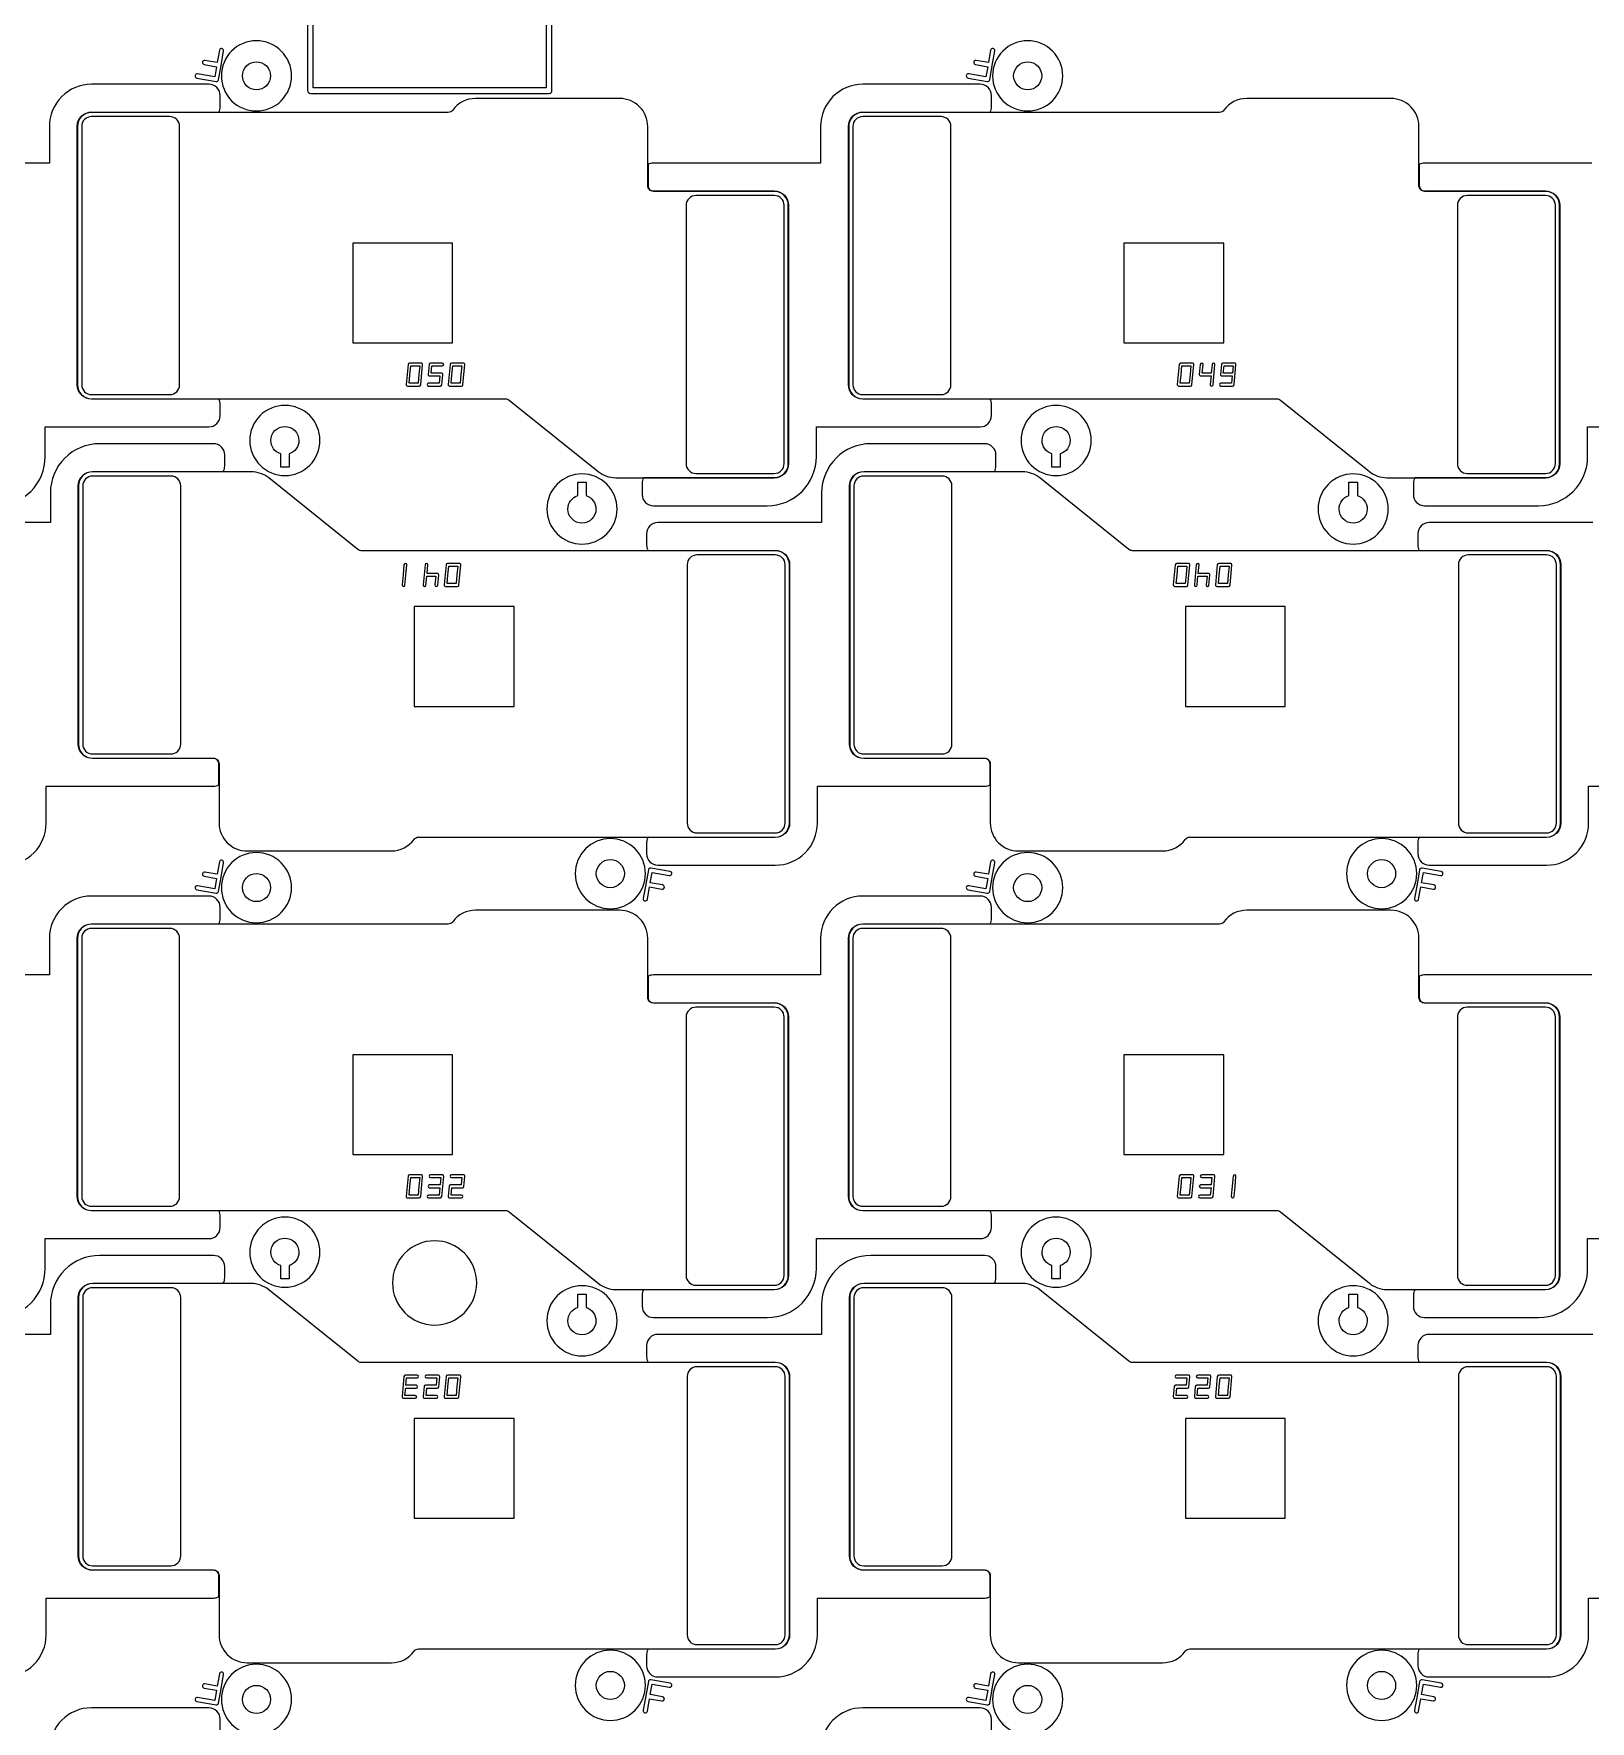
# Model space of a CAD drawing. Extents: x 2541 to 3941, y 2348 to 3338.
# Drawn here: x 3548.7 to 3604.2, y 2758.2 to 2818.3 of the extents above; entities that cross this region are included whole.
import ezdxf

# ---------------------------------------------------------------- set-up
doc = ezdxf.new("R2010")
doc.units = 0
doc.layers.get('0').update_dxf_attribs({"lineweight": 0})
doc.layers.add('barcodea-b_layer1', color=2, linetype='Continuous')
doc.layers.add('susa-b_layer0', color=1, linetype='Continuous')

msp = doc.modelspace()

# ---------------------------------------------------------------- linework, layer by layer
at = {"linetype": 'Continuous'}
for points in [[(3567.16854, 2816.24272), (3567.16854, 2824.74272, 0.414228), (3567.06854, 2824.84272), (3558.56854, 2824.84272, 0.414228), (3558.46854, 2824.74272), (3558.46854, 2816.24272, 0.414228), (3558.56854, 2816.14272), (3567.06854, 2816.14272, 0.414228)], [(3555.4733, 2817.65563, 1), (3555.32558, 2817.68168), (3555.24804, 2817.24194), (3554.8083, 2817.31948, 1), (3554.78226, 2817.17176), (3555.222, 2817.09422), (3555.15748, 2816.72834), (3554.54654, 2816.83606, 1), (3554.5205, 2816.68834), (3555.2053, 2816.56759, 0.414237), (3555.29218, 2816.62843), (3555.38268, 2817.14169), (3555.3828, 2817.14237)], [(3557.8951, 2816.76785, 0.414215), (3556.6451, 2818.01785, 0.414215), (3555.3951, 2816.76785, 0.414215), (3556.6451, 2815.51785, 0.414215)], [(3582.9433, 2817.65563, 1), (3582.79558, 2817.68168), (3582.71804, 2817.24194), (3582.2783, 2817.31948, 1), (3582.25226, 2817.17176), (3582.692, 2817.09422), (3582.62748, 2816.72834), (3582.01654, 2816.83606, 1), (3581.9905, 2816.68834), (3582.6753, 2816.56759, 0.414237), (3582.76218, 2816.62843), (3582.85268, 2817.14169), (3582.8528, 2817.14237)], [(3585.3651, 2816.76785, 0.414215), (3584.1151, 2818.01785, 0.414215), (3582.8651, 2816.76785, 0.414215), (3584.1151, 2815.51785, 0.414215)], [(3557.1451, 2816.76785, -0.414217), (3556.6451, 2816.26785, -0.414217), (3556.1451, 2816.76785, -0.414217), (3556.6451, 2817.26785, -0.414217)], [(3584.6151, 2816.76785, -0.414217), (3584.1151, 2816.26785, -0.414217), (3583.6151, 2816.76785, -0.414217), (3584.1151, 2817.26785, -0.414217)], [(3582.82437, 2804.66688), (3582.82437, 2805.06688, 0.124386), (3582.77636, 2805.25688), (3578.23948, 2805.25688, -0.414365), (3577.7296, 2805.76701), (3577.7296, 2814.96688, -0.414366), (3578.23948, 2815.47701), (3582.77636, 2815.47701, 0.124392), (3582.82437, 2815.66701), (3582.82437, 2816.06701, 0.414218), (3582.42437, 2816.46701), (3578.23948, 2816.46701, 0.414364), (3576.7396, 2814.96638), (3576.7396, 2813.65701), (3570.78249, 2813.65701, 0.124388), (3570.59249, 2813.60901), (3570.59249, 2812.85701, 0.414224), (3570.78249, 2812.66701), (3575.08947, 2812.66701, -0.414218), (3575.59959, 2812.15688), (3575.59959, 2802.957, -0.414217), (3575.08947, 2802.44688), (3570.4305, 2802.44688, 0.124388), (3570.38249, 2802.25688), (3570.38249, 2801.85688, 0.414218), (3570.78249, 2801.45688), (3574.83959, 2801.45688, 0.414215), (3576.58959, 2803.20688), (3576.58959, 2804.26688), (3582.42437, 2804.26688, 0.414218)], [(3575.58959, 2802.957), (3575.58959, 2812.15688, 0.414219), (3575.08947, 2812.65701), (3570.78249, 2812.65701, -0.414223), (3570.58249, 2812.85701), (3570.58249, 2814.96181, 0.414215), (3569.58249, 2815.9618), (3564.4456, 2815.9618, 0.24029), (3563.63596, 2815.5492, -0.240069), (3563.47453, 2815.46701), (3550.76948, 2815.46701, 0.414366), (3550.2696, 2814.96689), (3550.2696, 2805.76701, 0.414365), (3550.76948, 2805.26688), (3565.51901, 2805.26688, -0.170771), (3565.64422, 2805.22284), (3568.81516, 2802.6771, 0.170765), (3569.44127, 2802.45688), (3575.08947, 2802.45688, 0.414218)], [(3603.05959, 2802.957), (3603.05959, 2812.15688, 0.414219), (3602.55947, 2812.65701), (3598.25249, 2812.65701, -0.414223), (3598.05249, 2812.85701), (3598.05249, 2814.96181, 0.414215), (3597.05249, 2815.9618), (3591.9156, 2815.9618, 0.24029), (3591.10596, 2815.5492, -0.240069), (3590.94453, 2815.46701), (3578.23948, 2815.46701, 0.414366), (3577.7396, 2814.96689), (3577.7396, 2805.76701, 0.414365), (3578.23948, 2805.26688), (3592.98901, 2805.26688, -0.170771), (3593.11422, 2805.22284), (3596.28516, 2802.6771, 0.170765), (3596.91127, 2802.45688), (3602.55947, 2802.45688, 0.414218)], [(3562.56475, 2806.48429, 0.443552), (3562.5148, 2806.53906), (3562.09329, 2806.53906, 0.387555), (3562.04335, 2806.49383), (3561.97447, 2805.77478, 0.443552), (3562.02442, 2805.72001), (3562.44592, 2805.72001, 0.387555), (3562.49587, 2805.76524)], [(3563.28031, 2806.12477, 0.443552), (3563.23036, 2806.17953), (3562.8637, 2806.17953), (3562.88856, 2806.43906), (3563.26497, 2806.43906, 1), (3563.26497, 2806.53906), (3562.84329, 2806.53906, 0.387555), (3562.79335, 2806.49383), (3562.75891, 2806.1343, 0.443552), (3562.80886, 2806.07953), (3563.17552, 2806.07953), (3563.15066, 2805.82001), (3562.77425, 2805.82001, 1), (3562.77425, 2805.72001), (3563.19592, 2805.72001, 0.387555), (3563.24587, 2805.76524)], [(3564.06475, 2806.48429, 0.443552), (3564.0148, 2806.53906), (3563.59329, 2806.53906, 0.387555), (3563.54335, 2806.49383), (3563.47447, 2805.77478, 0.443552), (3563.52442, 2805.72001), (3563.94592, 2805.72001, 0.387555), (3563.99587, 2805.76524)], [(3590.03475, 2806.48429, 0.443552), (3589.9848, 2806.53906), (3589.56329, 2806.53906, 0.387555), (3589.51335, 2806.49383), (3589.44447, 2805.77478, 0.443552), (3589.49442, 2805.72001), (3589.91592, 2805.72001, 0.387555), (3589.96587, 2805.76524)], [(3590.78475, 2806.48429, 1), (3590.6852, 2806.49383), (3590.6551, 2806.17953), (3590.3337, 2806.17953), (3590.36289, 2806.48429, 1), (3590.26335, 2806.49383), (3590.22891, 2806.1343, 0.443552), (3590.27886, 2806.07953), (3590.64552, 2806.07953), (3590.61633, 2805.77478, 1), (3590.71587, 2805.76524)], [(3591.53475, 2806.48429, 0.443552), (3591.4848, 2806.53906), (3591.06329, 2806.53906, 0.387555), (3591.01335, 2806.49383), (3590.97891, 2806.1343, 0.443552), (3591.02886, 2806.07953), (3591.39552, 2806.07953), (3591.37066, 2805.82001), (3590.99425, 2805.82001, 1), (3590.99425, 2805.72001), (3591.41592, 2805.72001, 0.387555), (3591.46587, 2805.76524)], [(3558.90768, 2803.783, 0.414215), (3557.65768, 2805.033, 0.414215), (3556.40768, 2803.783, 0.414215), (3557.65768, 2802.533, 0.414215)], [(3586.37768, 2803.783, 0.414215), (3585.12768, 2805.033, 0.414215), (3583.87768, 2803.783, 0.414215), (3585.12768, 2802.533, 0.414215)], [(3558.15768, 2803.783, -0.327542), (3557.80768, 2803.30603), (3557.80768, 2802.83185), (3557.50768, 2802.83185), (3557.50768, 2803.30603, -0.327544), (3557.15768, 2803.783, -0.414217), (3557.65768, 2804.283, -0.414217)], [(3585.62768, 2803.783, -0.327542), (3585.27768, 2803.30603), (3585.27768, 2802.83185), (3584.97768, 2802.83185), (3584.97768, 2803.30603, -0.327544), (3584.62768, 2803.783, -0.414217), (3585.12768, 2804.283, -0.414217)], [(3582.98341, 2802.86688), (3582.98341, 2803.26688, 0.414218), (3582.58341, 2803.66688), (3578.5263, 2803.66688, 0.414215), (3576.7763, 2801.91688), (3576.7763, 2800.85688), (3570.94153, 2800.85688, 0.414218), (3570.54153, 2800.45688), (3570.54153, 2800.05688, 0.124388), (3570.58953, 2799.86688), (3575.12642, 2799.86688, -0.414365), (3575.63629, 2799.35675), (3575.63629, 2790.15688, -0.414366), (3575.12642, 2789.64675), (3570.58953, 2789.64675, 0.124388), (3570.54153, 2789.45675), (3570.54153, 2789.05675, 0.414218), (3570.94153, 2788.65675), (3575.12642, 2788.65675, 0.414364), (3576.62629, 2790.15738), (3576.62629, 2791.46675), (3582.58341, 2791.46675, 0.124386), (3582.77341, 2791.51475), (3582.77341, 2792.26675, 0.414224), (3582.58341, 2792.45675), (3578.27643, 2792.45675, -0.414218), (3577.7663, 2792.96688), (3577.7663, 2802.16676, -0.414217), (3578.27643, 2802.67688), (3582.9354, 2802.67688, 0.124392)], [(3575.62629, 2790.15687), (3575.62629, 2799.35675, 0.414365), (3575.12642, 2799.85688), (3560.37689, 2799.85688, -0.170771), (3560.25168, 2799.90092), (3557.08074, 2802.44666, 0.170765), (3556.45463, 2802.66688), (3550.80643, 2802.66688, 0.414218), (3550.3063, 2802.16676), (3550.3063, 2792.96688, 0.414219), (3550.80643, 2792.46675), (3555.11341, 2792.46675, -0.414223), (3555.31341, 2792.26675), (3555.31341, 2790.16195, 0.414215), (3556.3134, 2789.16196), (3561.4503, 2789.16196, 0.24029), (3562.25994, 2789.57456, -0.240069), (3562.42137, 2789.65675), (3575.12642, 2789.65675, 0.414366)], [(3569.48822, 2801.34076, 0.414215), (3568.23822, 2802.59076, 0.414215), (3566.98822, 2801.34076, 0.414215), (3568.23822, 2800.09076, 0.414215)], [(3603.09629, 2790.15687), (3603.09629, 2799.35675, 0.414365), (3602.59642, 2799.85688), (3587.84689, 2799.85688, -0.170771), (3587.72168, 2799.90092), (3584.55074, 2802.44666, 0.170765), (3583.92463, 2802.66688), (3578.27643, 2802.66688, 0.414218), (3577.7763, 2802.16676), (3577.7763, 2792.96688, 0.414219), (3578.27643, 2792.46675), (3582.58341, 2792.46675, -0.414223), (3582.78341, 2792.26675), (3582.78341, 2790.16195, 0.414215), (3583.7834, 2789.16196), (3588.9203, 2789.16196, 0.24029), (3589.72994, 2789.57456, -0.240069), (3589.89137, 2789.65675), (3602.59642, 2789.65675, 0.414366)], [(3596.95822, 2801.34076, 0.414215), (3595.70822, 2802.59076, 0.414215), (3594.45822, 2801.34076, 0.414215), (3595.70822, 2800.09076, 0.414215)], [(3568.73822, 2801.34076, -0.414217), (3568.23822, 2800.84076, -0.414217), (3567.73822, 2801.34076, -0.327542), (3568.08822, 2801.81773), (3568.08822, 2802.29191), (3568.38822, 2802.29191), (3568.38822, 2801.81773, -0.327544)], [(3596.20822, 2801.34076, -0.414217), (3595.70822, 2800.84076, -0.414217), (3595.20822, 2801.34076, -0.327542), (3595.55822, 2801.81773), (3595.55822, 2802.29191), (3595.85822, 2802.29191), (3595.85822, 2801.81773, -0.327544)], [(3561.99957, 2799.34898, 1), (3561.90003, 2799.35852), (3561.86559, 2798.99899), (3561.83115, 2798.63947, 1), (3561.9307, 2798.62993), (3561.96513, 2798.98946)], [(3563.13699, 2798.98946, 0.443552), (3563.08704, 2799.04423), (3562.72038, 2799.04423), (3562.74957, 2799.34898, 1), (3562.65003, 2799.35852), (3562.58115, 2798.63947, 1), (3562.6807, 2798.62993), (3562.7108, 2798.94423), (3563.0322, 2798.94423), (3563.00301, 2798.63947, 1), (3563.10255, 2798.62993)], [(3563.92142, 2799.34898, 0.443552), (3563.87148, 2799.40375), (3563.44997, 2799.40375, 0.387555), (3563.40003, 2799.35852), (3563.33115, 2798.63947, 0.443552), (3563.3811, 2798.5847), (3563.8026, 2798.5847, 0.387555), (3563.85255, 2798.62993)], [(3589.89142, 2799.34898, 0.443552), (3589.84148, 2799.40375), (3589.41997, 2799.40375, 0.387555), (3589.37003, 2799.35852), (3589.30115, 2798.63947, 0.443552), (3589.3511, 2798.5847), (3589.7726, 2798.5847, 0.387555), (3589.82255, 2798.62993)], [(3590.60699, 2798.98946, 0.443552), (3590.55704, 2799.04423), (3590.19038, 2799.04423), (3590.21957, 2799.34898, 1), (3590.12003, 2799.35852), (3590.05115, 2798.63947, 1), (3590.1507, 2798.62993), (3590.1808, 2798.94423), (3590.5022, 2798.94423), (3590.47301, 2798.63947, 1), (3590.57255, 2798.62993)], [(3591.39142, 2799.34898, 0.443552), (3591.34148, 2799.40375), (3590.91997, 2799.40375, 0.387555), (3590.87003, 2799.35852), (3590.80115, 2798.63947, 0.443552), (3590.8511, 2798.5847), (3591.2726, 2798.5847, 0.387555), (3591.32255, 2798.62993)], [(3570.5008, 2788.35591, 0.414215), (3569.2508, 2789.60591, 0.414215), (3568.0008, 2788.35591, 0.414215), (3569.2508, 2787.10591, 0.414215)], [(3597.9708, 2788.35591, 0.414215), (3596.7208, 2789.60591, 0.414215), (3595.4708, 2788.35591, 0.414215), (3596.7208, 2787.10591, 0.414215)], [(3555.4733, 2788.74563, 1), (3555.32558, 2788.77168), (3555.24804, 2788.33194), (3554.8083, 2788.40948, 1), (3554.78226, 2788.26176), (3555.222, 2788.18422), (3555.15748, 2787.81834), (3554.54654, 2787.92606, 1), (3554.5205, 2787.77834), (3555.2053, 2787.65759, 0.414237), (3555.29218, 2787.71843), (3555.38268, 2788.23169), (3555.3828, 2788.23237)], [(3557.8951, 2787.85785, 0.414215), (3556.6451, 2789.10785, 0.414215), (3555.3951, 2787.85785, 0.414215), (3556.6451, 2786.60785, 0.414215)], [(3569.7508, 2788.35591, -0.414217), (3569.2508, 2787.85591, -0.414217), (3568.7508, 2788.35591, -0.414217), (3569.2508, 2788.85591, -0.414217)], [(3582.9433, 2788.74563, 1), (3582.79558, 2788.77168), (3582.71804, 2788.33194), (3582.2783, 2788.40948, 1), (3582.25226, 2788.26176), (3582.692, 2788.18422), (3582.62748, 2787.81834), (3582.01654, 2787.92606, 1), (3581.9905, 2787.77834), (3582.6753, 2787.65759, 0.414237), (3582.76218, 2787.71843), (3582.85268, 2788.23169), (3582.8528, 2788.23237)], [(3585.3651, 2787.85785, 0.414215), (3584.1151, 2789.10785, 0.414215), (3582.8651, 2787.85785, 0.414215), (3584.1151, 2786.60785, 0.414215)], [(3597.2208, 2788.35591, -0.414217), (3596.7208, 2787.85591, -0.414217), (3596.2208, 2788.35591, -0.414217), (3596.7208, 2788.85591, -0.414217)], [(3557.1451, 2787.85785, -0.414217), (3556.6451, 2787.35785, -0.414217), (3556.1451, 2787.85785, -0.414217), (3556.6451, 2788.35785, -0.414217)], [(3571.3754, 2788.43542), (3570.6906, 2788.55617, 0.414237), (3570.60372, 2788.49533), (3570.51322, 2787.98207), (3570.5131, 2787.98139), (3570.4226, 2787.46813, 1), (3570.57032, 2787.44208), (3570.64785, 2787.88182), (3571.08759, 2787.80428, 1), (3571.11364, 2787.952), (3570.6739, 2788.02954), (3570.73842, 2788.39542), (3571.34936, 2788.2877, 1)], [(3584.6151, 2787.85785, -0.414217), (3584.1151, 2787.35785, -0.414217), (3583.6151, 2787.85785, -0.414217), (3584.1151, 2788.35785, -0.414217)], [(3598.8454, 2788.43542), (3598.1606, 2788.55617, 0.414237), (3598.07372, 2788.49533), (3597.98322, 2787.98207), (3597.9831, 2787.98139), (3597.8926, 2787.46813, 1), (3598.04032, 2787.44208), (3598.11785, 2787.88182), (3598.55759, 2787.80428, 1), (3598.58364, 2787.952), (3598.1439, 2788.02954), (3598.20842, 2788.39542), (3598.81936, 2788.2877, 1)], [(3582.82437, 2775.75688), (3582.82437, 2776.15688, 0.124386), (3582.77636, 2776.34688), (3578.23948, 2776.34688, -0.414365), (3577.7296, 2776.85701), (3577.7296, 2786.05688, -0.414366), (3578.23948, 2786.56701), (3582.77636, 2786.56701, 0.124392), (3582.82437, 2786.75701), (3582.82437, 2787.15701, 0.414218), (3582.42437, 2787.55701), (3578.23948, 2787.55701, 0.414364), (3576.7396, 2786.05638), (3576.7396, 2784.74701), (3570.78249, 2784.74701, 0.124388), (3570.59249, 2784.69901), (3570.59249, 2783.94701, 0.414224), (3570.78249, 2783.75701), (3575.08947, 2783.75701, -0.414218), (3575.59959, 2783.24688), (3575.59959, 2774.047, -0.414217), (3575.08947, 2773.53688), (3570.4305, 2773.53688, 0.124388), (3570.38249, 2773.34688), (3570.38249, 2772.94688, 0.414218), (3570.78249, 2772.54688), (3574.83959, 2772.54688, 0.414215), (3576.58959, 2774.29688), (3576.58959, 2775.35688), (3582.42437, 2775.35688, 0.414218)], [(3575.58959, 2774.047), (3575.58959, 2783.24688, 0.414219), (3575.08947, 2783.74701), (3570.78249, 2783.74701, -0.414223), (3570.58249, 2783.94701), (3570.58249, 2786.05181, 0.414215), (3569.58249, 2787.0518), (3564.4456, 2787.0518, 0.24029), (3563.63596, 2786.6392, -0.240069), (3563.47453, 2786.55701), (3550.76948, 2786.55701, 0.414366), (3550.2696, 2786.05689), (3550.2696, 2776.85701, 0.414365), (3550.76948, 2776.35688), (3565.51901, 2776.35688, -0.170771), (3565.64422, 2776.31284), (3568.81516, 2773.7671, 0.170765), (3569.44127, 2773.54688), (3575.08947, 2773.54688, 0.414218)], [(3603.05959, 2774.047), (3603.05959, 2783.24688, 0.414219), (3602.55947, 2783.74701), (3598.25249, 2783.74701, -0.414223), (3598.05249, 2783.94701), (3598.05249, 2786.05181, 0.414215), (3597.05249, 2787.0518), (3591.9156, 2787.0518, 0.24029), (3591.10596, 2786.6392, -0.240069), (3590.94453, 2786.55701), (3578.23948, 2786.55701, 0.414366), (3577.7396, 2786.05689), (3577.7396, 2776.85701, 0.414365), (3578.23948, 2776.35688), (3592.98901, 2776.35688, -0.170771), (3593.11422, 2776.31284), (3596.28516, 2773.7671, 0.170765), (3596.91127, 2773.54688), (3602.55947, 2773.54688, 0.414218)], [(3562.56475, 2777.57429, 0.443552), (3562.5148, 2777.62906), (3562.09329, 2777.62906, 0.387555), (3562.04335, 2777.58383), (3561.97447, 2776.86478, 0.443552), (3562.02442, 2776.81001), (3562.44592, 2776.81001, 0.387555), (3562.49587, 2776.85524)], [(3563.31475, 2777.57429, 0.443552), (3563.2648, 2777.62906), (3562.84312, 2777.62906, 1), (3562.84312, 2777.52906), (3563.20996, 2777.52906), (3563.1851, 2777.26953), (3562.80868, 2777.26953, 1), (3562.80868, 2777.16953), (3563.17552, 2777.16953), (3563.15066, 2776.91001), (3562.77425, 2776.91001, 1), (3562.77425, 2776.81001), (3563.19592, 2776.81001, 0.387555), (3563.24587, 2776.85524)], [(3564.06475, 2777.57429, 0.443552), (3564.0148, 2777.62906), (3563.59312, 2777.62906, 1), (3563.59312, 2777.52906), (3563.95996, 2777.52906), (3563.9351, 2777.26953), (3563.55886, 2777.26953, 0.387555), (3563.50891, 2777.2243), (3563.47447, 2776.86478, 0.443552), (3563.52442, 2776.81001), (3563.9461, 2776.81001, 1), (3563.9461, 2776.91001), (3563.57926, 2776.91001), (3563.60412, 2777.16953), (3563.98036, 2777.16953, 0.387555), (3564.03031, 2777.21477)], [(3590.03475, 2777.57429, 0.443552), (3589.9848, 2777.62906), (3589.56329, 2777.62906, 0.387555), (3589.51335, 2777.58383), (3589.44447, 2776.86478, 0.443552), (3589.49442, 2776.81001), (3589.91592, 2776.81001, 0.387555), (3589.96587, 2776.85524)], [(3590.78475, 2777.57429, 0.443552), (3590.7348, 2777.62906), (3590.31312, 2777.62906, 1), (3590.31312, 2777.52906), (3590.67996, 2777.52906), (3590.6551, 2777.26953), (3590.27868, 2777.26953, 1), (3590.27868, 2777.16953), (3590.64552, 2777.16953), (3590.62066, 2776.91001), (3590.24425, 2776.91001, 1), (3590.24425, 2776.81001), (3590.66592, 2776.81001, 0.387555), (3590.71587, 2776.85524)], [(3591.53475, 2777.57429, 1), (3591.4352, 2777.58383), (3591.40076, 2777.2243), (3591.36633, 2776.86478, 1), (3591.46587, 2776.85524), (3591.50031, 2777.21477)], [(3558.90768, 2774.873, 0.414215), (3557.65768, 2776.123, 0.414215), (3556.40768, 2774.873, 0.414215), (3557.65768, 2773.623, 0.414215)], [(3586.37768, 2774.873, 0.414215), (3585.12768, 2776.123, 0.414215), (3583.87768, 2774.873, 0.414215), (3585.12768, 2773.623, 0.414215)], [(3558.15768, 2774.873, -0.327542), (3557.80768, 2774.39603), (3557.80768, 2773.92185), (3557.50768, 2773.92185), (3557.50768, 2774.39603, -0.327544), (3557.15768, 2774.873, -0.414217), (3557.65768, 2775.373, -0.414217)], [(3585.62768, 2774.873, -0.327542), (3585.27768, 2774.39603), (3585.27768, 2773.92185), (3584.97768, 2773.92185), (3584.97768, 2774.39603, -0.327544), (3584.62768, 2774.873, -0.414217), (3585.12768, 2775.373, -0.414217)], [(3564.48995, 2773.77871, 0.414215), (3562.98995, 2775.27871, 0.414215), (3561.48995, 2773.77871, 0.414215), (3562.98995, 2772.27871, 0.414215)], [(3582.98341, 2773.95688), (3582.98341, 2774.35688, 0.414218), (3582.58341, 2774.75688), (3578.5263, 2774.75688, 0.414215), (3576.7763, 2773.00688), (3576.7763, 2771.94688), (3570.94153, 2771.94688, 0.414218), (3570.54153, 2771.54688), (3570.54153, 2771.14688, 0.124388), (3570.58953, 2770.95688), (3575.12642, 2770.95688, -0.414365), (3575.63629, 2770.44675), (3575.63629, 2761.24688, -0.414366), (3575.12642, 2760.73675), (3570.58953, 2760.73675, 0.124388), (3570.54153, 2760.54675), (3570.54153, 2760.14675, 0.414218), (3570.94153, 2759.74675), (3575.12642, 2759.74675, 0.414364), (3576.62629, 2761.24738), (3576.62629, 2762.55675), (3582.58341, 2762.55675, 0.124386), (3582.77341, 2762.60475), (3582.77341, 2763.35675, 0.414224), (3582.58341, 2763.54675), (3578.27643, 2763.54675, -0.414218), (3577.7663, 2764.05688), (3577.7663, 2773.25676, -0.414217), (3578.27643, 2773.76688), (3582.9354, 2773.76688, 0.124392)], [(3575.62629, 2761.24687), (3575.62629, 2770.44675, 0.414365), (3575.12642, 2770.94688), (3560.37689, 2770.94688, -0.170771), (3560.25168, 2770.99092), (3557.08074, 2773.53666, 0.170765), (3556.45463, 2773.75688), (3550.80643, 2773.75688, 0.414218), (3550.3063, 2773.25676), (3550.3063, 2764.05688, 0.414219), (3550.80643, 2763.55675), (3555.11341, 2763.55675, -0.414223), (3555.31341, 2763.35675), (3555.31341, 2761.25195, 0.414215), (3556.3134, 2760.25196), (3561.4503, 2760.25196, 0.24029), (3562.25994, 2760.66456, -0.240069), (3562.42137, 2760.74675), (3575.12642, 2760.74675, 0.414366)], [(3569.48822, 2772.43076, 0.414215), (3568.23822, 2773.68076, 0.414215), (3566.98822, 2772.43076, 0.414215), (3568.23822, 2771.18076, 0.414215)], [(3603.09629, 2761.24687), (3603.09629, 2770.44675, 0.414365), (3602.59642, 2770.94688), (3587.84689, 2770.94688, -0.170771), (3587.72168, 2770.99092), (3584.55074, 2773.53666, 0.170765), (3583.92463, 2773.75688), (3578.27643, 2773.75688, 0.414218), (3577.7763, 2773.25676), (3577.7763, 2764.05688, 0.414219), (3578.27643, 2763.55675), (3582.58341, 2763.55675, -0.414223), (3582.78341, 2763.35675), (3582.78341, 2761.25195, 0.414215), (3583.7834, 2760.25196), (3588.9203, 2760.25196, 0.24029), (3589.72994, 2760.66456, -0.240069), (3589.89137, 2760.74675), (3602.59642, 2760.74675, 0.414366)], [(3596.95822, 2772.43076, 0.414215), (3595.70822, 2773.68076, 0.414215), (3594.45822, 2772.43076, 0.414215), (3595.70822, 2771.18076, 0.414215)], [(3568.73822, 2772.43076, -0.414217), (3568.23822, 2771.93076, -0.414217), (3567.73822, 2772.43076, -0.327542), (3568.08822, 2772.90773), (3568.08822, 2773.38191), (3568.38822, 2773.38191), (3568.38822, 2772.90773, -0.327544)], [(3596.20822, 2772.43076, -0.414217), (3595.70822, 2771.93076, -0.414217), (3595.20822, 2772.43076, -0.327542), (3595.55822, 2772.90773), (3595.55822, 2773.38191), (3595.85822, 2773.38191), (3595.85822, 2772.90773, -0.327544)], [(3562.37165, 2770.39375, 1), (3562.37165, 2770.49375), (3561.94997, 2770.49375, 0.387555), (3561.90003, 2770.44852), (3561.83115, 2769.72947, 0.443552), (3561.8811, 2769.6747), (3562.30278, 2769.6747, 1), (3562.30278, 2769.7747), (3561.93594, 2769.7747), (3561.9608, 2770.03423), (3562.33722, 2770.03423, 1), (3562.33722, 2770.13423), (3561.97038, 2770.13423), (3561.99524, 2770.39375)], [(3563.17142, 2770.43898, 0.443552), (3563.12148, 2770.49375), (3562.6998, 2770.49375, 1), (3562.6998, 2770.39375), (3563.06663, 2770.39375), (3563.04178, 2770.13423), (3562.66554, 2770.13423, 0.387555), (3562.61559, 2770.08899), (3562.58115, 2769.72947, 0.443552), (3562.6311, 2769.6747), (3563.05278, 2769.6747, 1), (3563.05278, 2769.7747), (3562.68594, 2769.7747), (3562.7108, 2770.03423), (3563.08704, 2770.03423, 0.387555), (3563.13699, 2770.07946)], [(3563.92142, 2770.43898, 0.443552), (3563.87148, 2770.49375), (3563.44997, 2770.49375, 0.387555), (3563.40003, 2770.44852), (3563.33115, 2769.72947, 0.443552), (3563.3811, 2769.6747), (3563.8026, 2769.6747, 0.387555), (3563.85255, 2769.71993)], [(3589.89142, 2770.43898, 0.443552), (3589.84148, 2770.49375), (3589.4198, 2770.49375, 1), (3589.4198, 2770.39375), (3589.78663, 2770.39375), (3589.76178, 2770.13423), (3589.38554, 2770.13423, 0.387555), (3589.33559, 2770.08899), (3589.30115, 2769.72947, 0.443552), (3589.3511, 2769.6747), (3589.77278, 2769.6747, 1), (3589.77278, 2769.7747), (3589.40594, 2769.7747), (3589.4308, 2770.03423), (3589.80704, 2770.03423, 0.387555), (3589.85699, 2770.07946)], [(3590.64142, 2770.43898, 0.443552), (3590.59148, 2770.49375), (3590.1698, 2770.49375, 1), (3590.1698, 2770.39375), (3590.53663, 2770.39375), (3590.51178, 2770.13423), (3590.13554, 2770.13423, 0.387555), (3590.08559, 2770.08899), (3590.05115, 2769.72947, 0.443552), (3590.1011, 2769.6747), (3590.52278, 2769.6747, 1), (3590.52278, 2769.7747), (3590.15594, 2769.7747), (3590.1808, 2770.03423), (3590.55704, 2770.03423, 0.387555), (3590.60699, 2770.07946)], [(3591.39142, 2770.43898, 0.443552), (3591.34148, 2770.49375), (3590.91997, 2770.49375, 0.387555), (3590.87003, 2770.44852), (3590.80115, 2769.72947, 0.443552), (3590.8511, 2769.6747), (3591.2726, 2769.6747, 0.387555), (3591.32255, 2769.71993)], [(3570.5008, 2759.44591, 0.414215), (3569.2508, 2760.69591, 0.414215), (3568.0008, 2759.44591, 0.414215), (3569.2508, 2758.19591, 0.414215)], [(3597.9708, 2759.44591, 0.414215), (3596.7208, 2760.69591, 0.414215), (3595.4708, 2759.44591, 0.414215), (3596.7208, 2758.19591, 0.414215)], [(3555.4733, 2759.83563, 1), (3555.32558, 2759.86168), (3555.24804, 2759.42194), (3554.8083, 2759.49948, 1), (3554.78226, 2759.35176), (3555.222, 2759.27422), (3555.15748, 2758.90834), (3554.54654, 2759.01606, 1), (3554.5205, 2758.86834), (3555.2053, 2758.74759, 0.414237), (3555.29218, 2758.80843), (3555.38268, 2759.32169), (3555.3828, 2759.32237)], [(3557.8951, 2758.94785, 0.414215), (3556.6451, 2760.19785, 0.414215), (3555.3951, 2758.94785, 0.414215), (3556.6451, 2757.69785, 0.414215)], [(3569.7508, 2759.44591, -0.414217), (3569.2508, 2758.94591, -0.414217), (3568.7508, 2759.44591, -0.414217), (3569.2508, 2759.94591, -0.414217)], [(3582.9433, 2759.83563, 1), (3582.79558, 2759.86168), (3582.71804, 2759.42194), (3582.2783, 2759.49948, 1), (3582.25226, 2759.35176), (3582.692, 2759.27422), (3582.62748, 2758.90834), (3582.01654, 2759.01606, 1), (3581.9905, 2758.86834), (3582.6753, 2758.74759, 0.414237), (3582.76218, 2758.80843), (3582.85268, 2759.32169), (3582.8528, 2759.32237)], [(3585.3651, 2758.94785, 0.414215), (3584.1151, 2760.19785, 0.414215), (3582.8651, 2758.94785, 0.414215), (3584.1151, 2757.69785, 0.414215)], [(3597.2208, 2759.44591, -0.414217), (3596.7208, 2758.94591, -0.414217), (3596.2208, 2759.44591, -0.414217), (3596.7208, 2759.94591, -0.414217)], [(3557.1451, 2758.94785, -0.414217), (3556.6451, 2758.44785, -0.414217), (3556.1451, 2758.94785, -0.414217), (3556.6451, 2759.44785, -0.414217)], [(3571.3754, 2759.52542), (3570.6906, 2759.64617, 0.414237), (3570.60372, 2759.58533), (3570.51322, 2759.07207), (3570.5131, 2759.07139), (3570.4226, 2758.55813, 1), (3570.57032, 2758.53208), (3570.64785, 2758.97182), (3571.08759, 2758.89428, 1), (3571.11364, 2759.042), (3570.6739, 2759.11954), (3570.73842, 2759.48542), (3571.34936, 2759.3777, 1)], [(3584.6151, 2758.94785, -0.414217), (3584.1151, 2758.44785, -0.414217), (3583.6151, 2758.94785, -0.414217), (3584.1151, 2759.44785, -0.414217)], [(3598.8454, 2759.52542), (3598.1606, 2759.64617, 0.414237), (3598.07372, 2759.58533), (3597.98322, 2759.07207), (3597.9831, 2759.07139), (3597.8926, 2758.55813, 1), (3598.04032, 2758.53208), (3598.11785, 2758.97182), (3598.55759, 2758.89428, 1), (3598.58364, 2759.042), (3598.1439, 2759.11954), (3598.20842, 2759.48542), (3598.81936, 2759.3777, 1)]]:
    msp.add_lwpolyline(points, format="xyb", close=True, dxfattribs=at)
for points in [[(3566.96854, 2816.34272), (3558.66854, 2816.34272), (3558.66854, 2824.64272), (3566.96854, 2824.64272)], [(3562.45996, 2806.43906), (3562.43076, 2806.1343), (3562.40066, 2805.82001), (3562.07926, 2805.82001), (3562.10845, 2806.12477), (3562.13856, 2806.43906)], [(3563.95996, 2806.43906), (3563.93076, 2806.1343), (3563.90066, 2805.82001), (3563.57926, 2805.82001), (3563.60845, 2806.12477), (3563.63856, 2806.43906)], [(3589.92996, 2806.43906), (3589.90076, 2806.1343), (3589.87066, 2805.82001), (3589.54926, 2805.82001), (3589.57845, 2806.12477), (3589.60856, 2806.43906)], [(3591.42996, 2806.43906), (3591.4051, 2806.17953), (3591.0837, 2806.17953), (3591.10856, 2806.43906)], [(3563.81663, 2799.30375), (3563.78744, 2798.99899), (3563.75734, 2798.6847), (3563.43594, 2798.6847), (3563.46513, 2798.98946), (3563.49524, 2799.30375)], [(3589.78663, 2799.30375), (3589.75744, 2798.99899), (3589.72734, 2798.6847), (3589.40594, 2798.6847), (3589.43513, 2798.98946), (3589.46524, 2799.30375)], [(3591.28663, 2799.30375), (3591.25744, 2798.99899), (3591.22734, 2798.6847), (3590.90594, 2798.6847), (3590.93513, 2798.98946), (3590.96524, 2799.30375)], [(3562.45996, 2777.52906), (3562.43076, 2777.2243), (3562.40066, 2776.91001), (3562.07926, 2776.91001), (3562.10845, 2777.21477), (3562.13856, 2777.52906)], [(3589.92996, 2777.52906), (3589.90076, 2777.2243), (3589.87066, 2776.91001), (3589.54926, 2776.91001), (3589.57845, 2777.21477), (3589.60856, 2777.52906)], [(3563.81663, 2770.39375), (3563.78744, 2770.08899), (3563.75734, 2769.7747), (3563.43594, 2769.7747), (3563.46513, 2770.07946), (3563.49524, 2770.39375)], [(3591.28663, 2770.39375), (3591.25744, 2770.08899), (3591.22734, 2769.7747), (3590.90594, 2769.7747), (3590.93513, 2770.07946), (3590.96524, 2770.39375)]]:
    msp.add_lwpolyline(points, close=True, dxfattribs=at)
for points in [[(3547.36959, 2801.45688, 0.414215), (3549.11959, 2803.20688), (3549.11959, 2804.26688), (3554.95437, 2804.26688, 0.414218), (3555.35437, 2804.66688), (3555.35437, 2805.06688, 0.124386), (3555.30636, 2805.25688), (3550.76948, 2805.25688, -0.414365), (3550.2596, 2805.76701), (3550.2596, 2814.96688, -0.414366), (3550.76948, 2815.47701), (3555.30636, 2815.47701, 0.124392), (3555.35437, 2815.66701), (3555.35437, 2816.06701, 0.414218), (3554.95437, 2816.46701), (3550.76948, 2816.46701, 0.414364), (3549.2696, 2814.96638), (3549.2696, 2813.65701), (3543.31249, 2813.65701, 0.124388)], [(3604.2096, 2813.65701), (3598.25249, 2813.65701, 0.124388), (3598.06249, 2813.60901), (3598.06249, 2812.85701, 0.414224), (3598.25249, 2812.66701), (3602.55947, 2812.66701, -0.414218), (3603.06959, 2812.15688), (3603.06959, 2802.957, -0.414217), (3602.55947, 2802.44688), (3597.9005, 2802.44688, 0.124388), (3597.85249, 2802.25688), (3597.85249, 2801.85688, 0.414218), (3598.25249, 2801.45688), (3602.30959, 2801.45688, 0.414215), (3604.05959, 2803.20688), (3604.05959, 2804.26688), (3609.89437, 2804.26688, 0.414218)], [(3547.65642, 2788.65675, 0.414364), (3549.15629, 2790.15738), (3549.15629, 2791.46675), (3555.11341, 2791.46675, 0.124386), (3555.30341, 2791.51475), (3555.30341, 2792.26675, 0.414224), (3555.11341, 2792.45675), (3550.80643, 2792.45675, -0.414218), (3550.2963, 2792.96688), (3550.2963, 2802.16676, -0.414217), (3550.80643, 2802.67688), (3555.4654, 2802.67688, 0.124392), (3555.51341, 2802.86688), (3555.51341, 2803.26688, 0.414218), (3555.11341, 2803.66688), (3551.0563, 2803.66688, 0.414215), (3549.3063, 2801.91688), (3549.3063, 2800.85688), (3543.47153, 2800.85688, 0.414218)], [(3604.2463, 2800.85688), (3598.41153, 2800.85688, 0.414218), (3598.01153, 2800.45688), (3598.01153, 2800.05688, 0.124388), (3598.05953, 2799.86688), (3602.59642, 2799.86688, -0.414365), (3603.10629, 2799.35675), (3603.10629, 2790.15688, -0.414366), (3602.59642, 2789.64675), (3598.05953, 2789.64675, 0.124388), (3598.01153, 2789.45675), (3598.01153, 2789.05675, 0.414218), (3598.41153, 2788.65675), (3602.59642, 2788.65675, 0.414364), (3604.09629, 2790.15738), (3604.09629, 2791.46675), (3610.05341, 2791.46675, 0.124386)], [(3547.36959, 2772.54688, 0.414215), (3549.11959, 2774.29688), (3549.11959, 2775.35688), (3554.95437, 2775.35688, 0.414218), (3555.35437, 2775.75688), (3555.35437, 2776.15688, 0.124386), (3555.30636, 2776.34688), (3550.76948, 2776.34688, -0.414365), (3550.2596, 2776.85701), (3550.2596, 2786.05688, -0.414366), (3550.76948, 2786.56701), (3555.30636, 2786.56701, 0.124392), (3555.35437, 2786.75701), (3555.35437, 2787.15701, 0.414218), (3554.95437, 2787.55701), (3550.76948, 2787.55701, 0.414364), (3549.2696, 2786.05638), (3549.2696, 2784.74701), (3543.31249, 2784.74701, 0.124388)], [(3604.2096, 2784.74701), (3598.25249, 2784.74701, 0.124388), (3598.06249, 2784.69901), (3598.06249, 2783.94701, 0.414224), (3598.25249, 2783.75701), (3602.55947, 2783.75701, -0.414218), (3603.06959, 2783.24688), (3603.06959, 2774.047, -0.414217), (3602.55947, 2773.53688), (3597.9005, 2773.53688, 0.124388), (3597.85249, 2773.34688), (3597.85249, 2772.94688, 0.414218), (3598.25249, 2772.54688), (3602.30959, 2772.54688, 0.414215), (3604.05959, 2774.29688), (3604.05959, 2775.35688), (3609.89437, 2775.35688, 0.414218)], [(3547.65642, 2759.74675, 0.414364), (3549.15629, 2761.24738), (3549.15629, 2762.55675), (3555.11341, 2762.55675, 0.124386), (3555.30341, 2762.60475), (3555.30341, 2763.35675, 0.414224), (3555.11341, 2763.54675), (3550.80643, 2763.54675, -0.414218), (3550.2963, 2764.05688), (3550.2963, 2773.25676, -0.414217), (3550.80643, 2773.76688), (3555.4654, 2773.76688, 0.124392), (3555.51341, 2773.95688), (3555.51341, 2774.35688, 0.414218), (3555.11341, 2774.75688), (3551.0563, 2774.75688, 0.414215), (3549.3063, 2773.00688), (3549.3063, 2771.94688), (3543.47153, 2771.94688, 0.414218)], [(3604.2463, 2771.94688), (3598.41153, 2771.94688, 0.414218), (3598.01153, 2771.54688), (3598.01153, 2771.14688, 0.124388), (3598.05953, 2770.95688), (3602.59642, 2770.95688, -0.414365), (3603.10629, 2770.44675), (3603.10629, 2761.24688, -0.414366), (3602.59642, 2760.73675), (3598.05953, 2760.73675, 0.124388), (3598.01153, 2760.54675), (3598.01153, 2760.14675, 0.414218), (3598.41153, 2759.74675), (3602.59642, 2759.74675, 0.414364), (3604.09629, 2761.24738), (3604.09629, 2762.55675), (3610.05341, 2762.55675, 0.124386)], [(3555.35437, 2757.84701), (3555.35437, 2758.24701, 0.414218), (3554.95437, 2758.64701), (3550.76948, 2758.64701, 0.414364), (3549.2696, 2757.14638)], [(3582.82437, 2757.84701), (3582.82437, 2758.24701, 0.414218), (3582.42437, 2758.64701), (3578.23948, 2758.64701, 0.414364), (3576.7396, 2757.14638)]]:
    msp.add_lwpolyline(points, format="xyb", dxfattribs=at)
at = {"layer": 'barcodea-b_layer1', "linetype": 'Continuous'}
for points in [[(3563.63, 2807.25748), (3563.63, 2810.81348), (3560.074, 2810.81348), (3560.074, 2807.25748)], [(3591.1, 2807.25748), (3591.1, 2810.81348), (3587.544, 2810.81348), (3587.544, 2807.25748)], [(3565.82189, 2794.31028), (3565.82189, 2797.86628), (3562.26589, 2797.86628), (3562.26589, 2794.31028)], [(3593.29189, 2794.31028), (3593.29189, 2797.86628), (3589.73589, 2797.86628), (3589.73589, 2794.31028)], [(3563.63, 2778.34748), (3563.63, 2781.90348), (3560.074, 2781.90348), (3560.074, 2778.34748)], [(3591.1, 2778.34748), (3591.1, 2781.90348), (3587.544, 2781.90348), (3587.544, 2778.34748)], [(3565.82189, 2765.40028), (3565.82189, 2768.95628), (3562.26589, 2768.95628), (3562.26589, 2765.40028)], [(3593.29189, 2765.40028), (3593.29189, 2768.95628), (3589.73589, 2768.95628), (3589.73589, 2765.40028)]]:
    msp.add_lwpolyline(points, close=True, dxfattribs=at)
at = {"layer": 'susa-b_layer0', "linetype": 'Continuous'}
for points in [[(3553.90955, 2805.76701), (3553.90955, 2814.96714, 0.414221), (3553.55954, 2815.31715), (3550.76958, 2815.31715, 0.414218), (3550.41959, 2814.96714), (3550.41959, 2805.76726, 0.414197), (3550.76958, 2805.41725), (3553.55954, 2805.41725, 0.414007)], [(3581.37955, 2805.76701), (3581.37955, 2814.96714, 0.414221), (3581.02954, 2815.31715), (3578.23958, 2815.31715, 0.414218), (3577.88959, 2814.96714), (3577.88959, 2805.76726, 0.414197), (3578.23958, 2805.41725), (3581.02954, 2805.41725, 0.414007)], [(3575.43948, 2802.957), (3575.43948, 2812.15714, 0.414221), (3575.08947, 2812.50715), (3572.29951, 2812.50715, 0.414218), (3571.94952, 2812.15714), (3571.94952, 2802.95726, 0.414197), (3572.29951, 2802.60725), (3575.08947, 2802.60725, 0.414007)], [(3602.90948, 2802.957), (3602.90948, 2812.15714, 0.414221), (3602.55947, 2812.50715), (3599.76951, 2812.50715, 0.414218), (3599.41952, 2812.15714), (3599.41952, 2802.95726, 0.414197), (3599.76951, 2802.60725), (3602.55947, 2802.60725, 0.414007)], [(3553.94638, 2792.96662), (3553.94638, 2802.1665, 0.414197), (3553.59639, 2802.51651), (3550.80643, 2802.51651, 0.414007), (3550.45642, 2802.16676), (3550.45642, 2792.96662, 0.414221), (3550.80643, 2792.61661), (3553.59639, 2792.61661, 0.414218)], [(3581.41638, 2792.96662), (3581.41638, 2802.1665, 0.414197), (3581.06639, 2802.51651), (3578.27643, 2802.51651, 0.414007), (3577.92642, 2802.16676), (3577.92642, 2792.96662, 0.414221), (3578.27643, 2792.61661), (3581.06639, 2792.61661, 0.414218)], [(3575.47631, 2790.15662), (3575.47631, 2799.3565, 0.414197), (3575.12632, 2799.70651), (3572.33636, 2799.70651, 0.414007), (3571.98635, 2799.35675), (3571.98635, 2790.15662, 0.414221), (3572.33636, 2789.80661), (3575.12632, 2789.80661, 0.414218)], [(3602.94631, 2790.15662), (3602.94631, 2799.3565, 0.414197), (3602.59632, 2799.70651), (3599.80636, 2799.70651, 0.414007), (3599.45635, 2799.35675), (3599.45635, 2790.15662, 0.414221), (3599.80636, 2789.80661), (3602.59632, 2789.80661, 0.414218)], [(3553.90955, 2776.85701), (3553.90955, 2786.05714, 0.414221), (3553.55954, 2786.40715), (3550.76958, 2786.40715, 0.414218), (3550.41959, 2786.05714), (3550.41959, 2776.85726, 0.414197), (3550.76958, 2776.50725), (3553.55954, 2776.50725, 0.414007)], [(3581.37955, 2776.85701), (3581.37955, 2786.05714, 0.414221), (3581.02954, 2786.40715), (3578.23958, 2786.40715, 0.414218), (3577.88959, 2786.05714), (3577.88959, 2776.85726, 0.414197), (3578.23958, 2776.50725), (3581.02954, 2776.50725, 0.414007)], [(3575.43948, 2774.047), (3575.43948, 2783.24714, 0.414221), (3575.08947, 2783.59715), (3572.29951, 2783.59715, 0.414218), (3571.94952, 2783.24714), (3571.94952, 2774.04726, 0.414197), (3572.29951, 2773.69725), (3575.08947, 2773.69725, 0.414007)], [(3602.90948, 2774.047), (3602.90948, 2783.24714, 0.414221), (3602.55947, 2783.59715), (3599.76951, 2783.59715, 0.414218), (3599.41952, 2783.24714), (3599.41952, 2774.04726, 0.414197), (3599.76951, 2773.69725), (3602.55947, 2773.69725, 0.414007)], [(3553.94638, 2764.05662), (3553.94638, 2773.2565, 0.414197), (3553.59639, 2773.60651), (3550.80643, 2773.60651, 0.414007), (3550.45642, 2773.25676), (3550.45642, 2764.05662, 0.414221), (3550.80643, 2763.70661), (3553.59639, 2763.70661, 0.414218)], [(3581.41638, 2764.05662), (3581.41638, 2773.2565, 0.414197), (3581.06639, 2773.60651), (3578.27643, 2773.60651, 0.414007), (3577.92642, 2773.25676), (3577.92642, 2764.05662, 0.414221), (3578.27643, 2763.70661), (3581.06639, 2763.70661, 0.414218)], [(3575.47631, 2761.24662), (3575.47631, 2770.4465, 0.414197), (3575.12632, 2770.79651), (3572.33636, 2770.79651, 0.414007), (3571.98635, 2770.44675), (3571.98635, 2761.24662, 0.414221), (3572.33636, 2760.89661), (3575.12632, 2760.89661, 0.414218)], [(3602.94631, 2761.24662), (3602.94631, 2770.4465, 0.414197), (3602.59632, 2770.79651), (3599.80636, 2770.79651, 0.414007), (3599.45635, 2770.44675), (3599.45635, 2761.24662, 0.414221), (3599.80636, 2760.89661), (3602.59632, 2760.89661, 0.414218)]]:
    msp.add_lwpolyline(points, format="xyb", close=True, dxfattribs=at)

doc.saveas('drawing.dxf')
